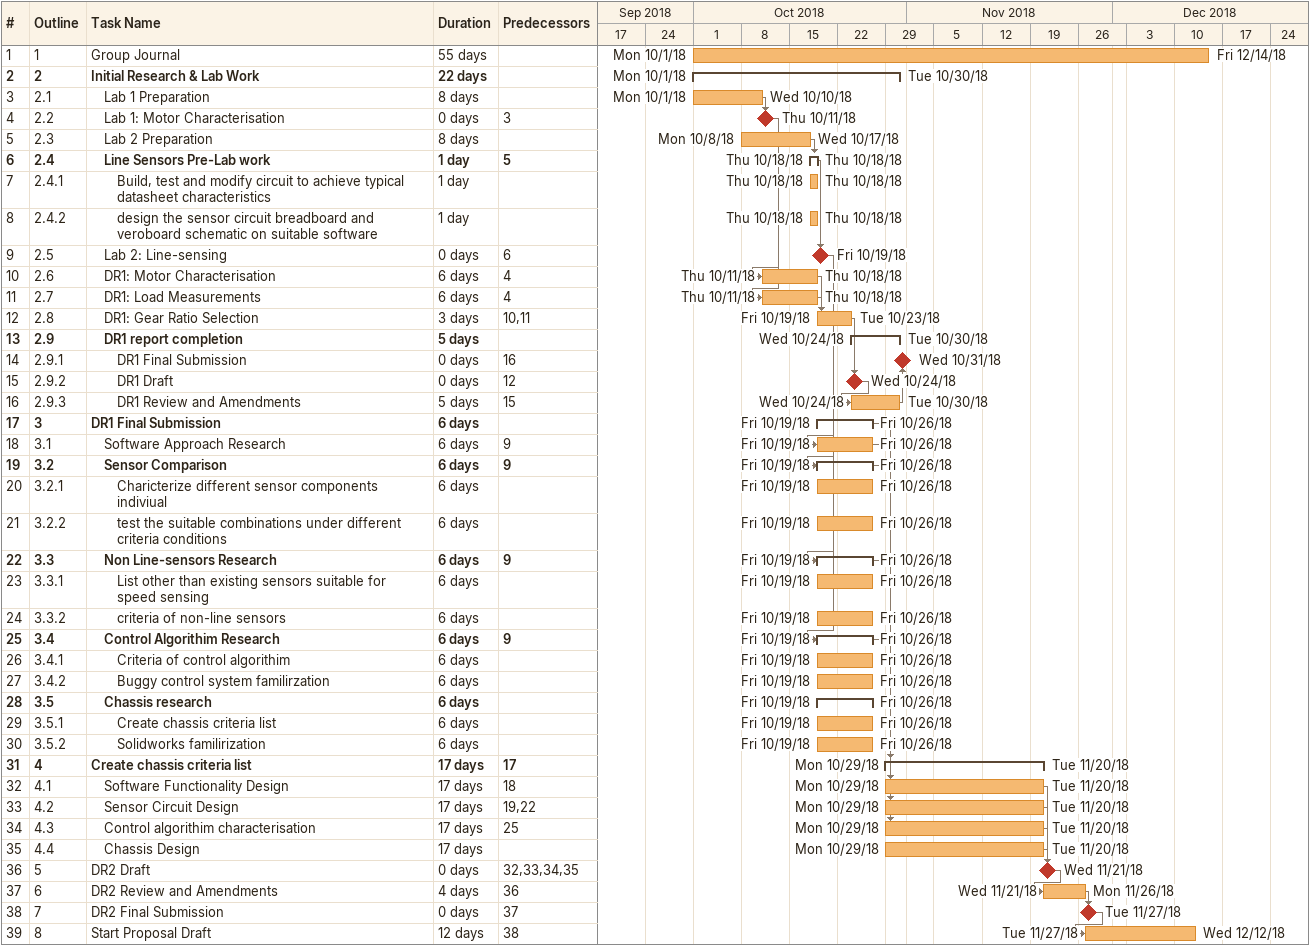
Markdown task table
| ID | WBS | Task | Duration | Start | Finish | Predecessors |
|---|---|---|---|---|---|---|
| 1 | 1 | Group Journal | 55d | 2018-10-01 | 2018-12-14 |  |
| 2 | 2 | **Initial Research & Lab Work** | 22d | 2018-10-01 | 2018-10-30 |  |
| 3 | 2.1 | Lab 1 Preparation | 8d | 2018-10-01 | 2018-10-10 |  |
| 4 | 2.2 | Lab 1: Motor Characterisation | 0d | 2018-10-11 | 2018-10-11 | 3 |
| 5 | 2.3 | Lab 2 Preparation | 8d | 2018-10-08 | 2018-10-17 |  |
| 6 | 2.4 | **Line Sensors Pre-Lab work** | 1d | 2018-10-18 | 2018-10-18 | 5 |
| 7 | 2.4.1 | Build, test and modify circuit to achieve typical datasheet characteristics | 1d | 2018-10-18 | 2018-10-18 |  |
| 8 | 2.4.2 | design the sensor circuit breadboard and veroboard schematic on suitable software | 1d | 2018-10-18 | 2018-10-18 |  |
| 9 | 2.5 | Lab 2: Line-sensing | 0d | 2018-10-19 | 2018-10-19 | 6 |
| 10 | 2.6 | DR1: Motor Characterisation | 6d | 2018-10-11 | 2018-10-18 | 4 |
| 11 | 2.7 | DR1: Load Measurements | 6d | 2018-10-11 | 2018-10-18 | 4 |
| 12 | 2.8 | DR1: Gear Ratio Selection | 3d | 2018-10-19 | 2018-10-23 | 10, 11 |
| 13 | 2.9 | **DR1 report completion** | 5d | 2018-10-24 | 2018-10-30 |  |
| 14 | 2.9.1 | DR1 Final Submission | 0d | 2018-10-31 | 2018-10-31 | 16 |
| 15 | 2.9.2 | DR1 Draft | 0d | 2018-10-24 | 2018-10-24 | 12 |
| 16 | 2.9.3 | DR1 Review and Amendments | 5d | 2018-10-24 | 2018-10-30 | 15 |
| 17 | 3 | **DR1 Final Submission** | 6d | 2018-10-19 | 2018-10-26 |  |
| 18 | 3.1 | Software Approach Research | 6d | 2018-10-19 | 2018-10-26 | 9 |
| 19 | 3.2 | **Sensor Comparison** | 6d | 2018-10-19 | 2018-10-26 | 9 |
| 20 | 3.2.1 | Charicterize different sensor components indiviual | 6d | 2018-10-19 | 2018-10-26 |  |
| 21 | 3.2.2 | test the suitable combinations under different criteria conditions | 6d | 2018-10-19 | 2018-10-26 |  |
| 22 | 3.3 | **Non Line-sensors Research** | 6d | 2018-10-19 | 2018-10-26 | 9 |
| 23 | 3.3.1 | List other than existing sensors suitable for speed sensing | 6d | 2018-10-19 | 2018-10-26 |  |
| 24 | 3.3.2 | criteria of non-line sensors | 6d | 2018-10-19 | 2018-10-26 |  |
| 25 | 3.4 | **Control Algorithim Research** | 6d | 2018-10-19 | 2018-10-26 | 9 |
| 26 | 3.4.1 | Criteria of control algorithim | 6d | 2018-10-19 | 2018-10-26 |  |
| 27 | 3.4.2 | Buggy control system familirzation | 6d | 2018-10-19 | 2018-10-26 |  |
| 28 | 3.5 | **Chassis research** | 6d | 2018-10-19 | 2018-10-26 |  |
| 29 | 3.5.1 | Create chassis criteria list | 6d | 2018-10-19 | 2018-10-26 |  |
| 30 | 3.5.2 | Solidworks familirization | 6d | 2018-10-19 | 2018-10-26 |  |
| 31 | 4 | **Create chassis criteria list** | 17d | 2018-10-29 | 2018-11-20 | 17 |
| 32 | 4.1 | Software Functionality Design | 17d | 2018-10-29 | 2018-11-20 | 18 |
| 33 | 4.2 | Sensor Circuit Design | 17d | 2018-10-29 | 2018-11-20 | 19, 22 |
| 34 | 4.3 | Control algorithim characterisation | 17d | 2018-10-29 | 2018-11-20 | 25 |
| 35 | 4.4 | Chassis Design | 17d | 2018-10-29 | 2018-11-20 |  |
| 36 | 5 | DR2 Draft | 0d | 2018-11-21 | 2018-11-21 | 32, 33, 34, 35 |
| 37 | 6 | DR2 Review and Amendments | 4d | 2018-11-21 | 2018-11-26 | 36 |
| 38 | 7 | DR2 Final Submission | 0d | 2018-11-27 | 2018-11-27 | 37 |
| 39 | 8 | Start Proposal Draft | 12d | 2018-11-27 | 2018-12-12 | 38 |
